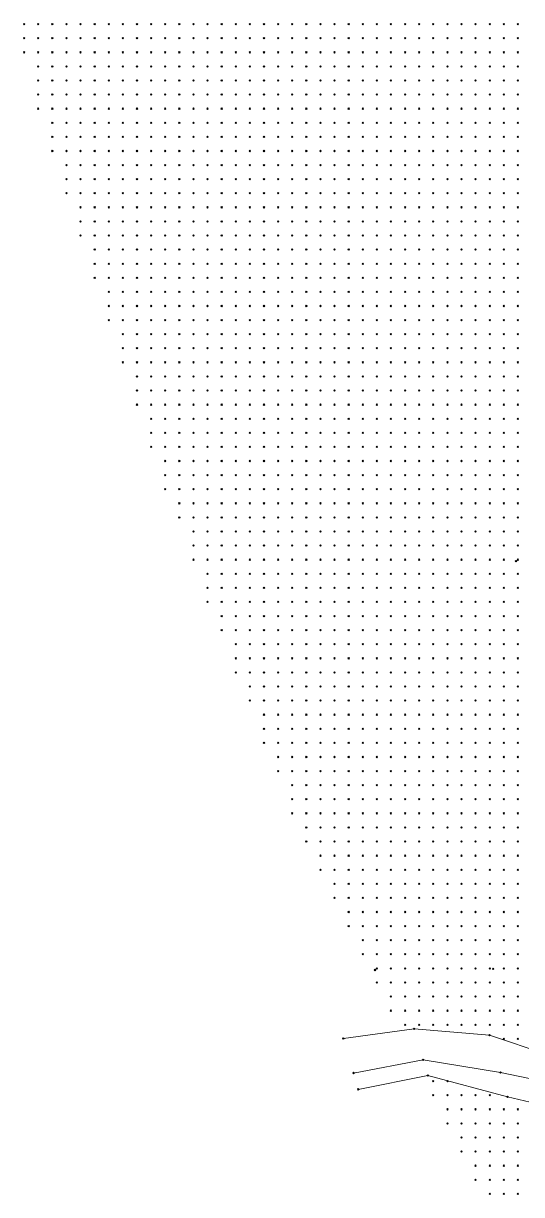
# Model space of a CAD drawing. Header units: metres. Extents: x 441556 to 446409, y 432338 to 461058.
# Drawn here: x 442247.8 to 442353.7, y 456341 to 456590.3 of the extents above; entities that cross this region are included whole.
import ezdxf

# ---------------------------------------------------------------- set-up
doc = ezdxf.new("R2010")
doc.units = ezdxf.units.M
doc.header["$MEASUREMENT"] = 0
doc.header["$PDMODE"] = 35
doc.header["$PDSIZE"] = 0.15
for name, color, linetype, lineweight in [('DTM-BRE-RevN_GRP_FIRUL APEI', 2, 'Continuous', 0), ('DTM-BRE-RevN_GRP_RAU', 2, 'Continuous', 0), ('DTM-NOK-RevN_LIDAR_co_lidar', 91, 'Continuous', 0), ('DTM-NOK-RevN_RTK', 32, 'Continuous', 0)]:
    doc.layers.add(name, color=color, linetype=linetype, lineweight=lineweight)

msp = doc.modelspace()

# ---------------------------------------------------------------- linework, layer by layer
at = {"layer": 'DTM-BRE-RevN_GRP_FIRUL APEI'}
for p, q in [((442332.779, 456369.701, 390.229), (442317.965, 456366.918, 392.821)), ((442349.195, 456367.016, 387.771), (442332.779, 456369.701, 390.229)), ((442365.829, 456363.589, 385.173), (442349.195, 456367.016, 387.771))]:
    msp.add_line(p, q, dxfattribs=at)
at = {"layer": 'DTM-BRE-RevN_GRP_RAU'}
for p, q in [((442330.847, 456376.299, 394.292), (442315.809, 456374.28, 399.064)), ((442346.861, 456374.989, 391.079), (442330.847, 456376.299, 394.292)), ((442364.199, 456369.156, 386.59), (442346.861, 456374.989, 391.079)), ((442333.745, 456366.402, 391.292), (442318.984, 456363.436, 393.764)), ((442350.708, 456361.849, 389.079), (442333.745, 456366.402, 391.292)), ((442367.515, 456357.831, 387.29), (442350.708, 456361.849, 389.079))]:
    msp.add_line(p, q, dxfattribs=at)
at = {"layer": 'DTM-NOK-RevN_LIDAR_co_lidar'}
for p in [(442247.946, 456590.142, 420.293), (442250.945, 456590.142, 418.717), (442253.945, 456590.142, 416.986), (442256.944, 456590.142, 415.257), (442259.944, 456590.142, 413.689), (442262.943, 456590.142, 412.042), (442265.942, 456590.142, 410.465), (442268.942, 456590.142, 409.247), (442271.941, 456590.142, 407.585), (442274.94, 456590.142, 405.687), (442277.94, 456590.142, 404.258), (442280.939, 456590.142, 401.821), (442283.938, 456590.142, 399.623), (442286.938, 456590.142, 397.637), (442289.937, 456590.142, 395.467), (442292.936, 456590.142, 393.66), (442295.936, 456590.142, 391.267), (442298.935, 456590.142, 389.256), (442301.934, 456590.142, 387.304), (442304.934, 456590.142, 385.671), (442307.933, 456590.142, 384.248), (442310.932, 456590.142, 382.79), (442313.932, 456590.142, 381.371), (442316.931, 456590.142, 379.937), (442319.93, 456590.142, 378.548), (442322.93, 456590.142, 377.403), (442325.929, 456590.142, 376.371), (442328.928, 456590.142, 375.349), (442331.928, 456590.142, 374.321), (442334.927, 456590.142, 373.393), (442337.926, 456590.142, 372.436), (442340.926, 456590.142, 371.539), (442343.925, 456590.142, 370.526), (442346.924, 456590.142, 369.447), (442349.924, 456590.142, 368.803), (442352.923, 456590.142, 368.186), (442247.946, 456587.142, 420.899), (442250.945, 456587.142, 419.646), (442253.945, 456587.142, 418.404), (442256.944, 456587.142, 416.995), (442259.944, 456587.142, 415.623), (442262.943, 456587.142, 414.255), (442265.942, 456587.142, 412.806), (442268.942, 456587.142, 411.198), (442271.941, 456587.142, 409.451), (442274.94, 456587.142, 407.415), (442277.94, 456587.142, 406.176), (442280.939, 456587.142, 404.192), (442283.938, 456587.142, 401.8), (442286.938, 456587.142, 399.674), (442289.937, 456587.142, 397.577), (442292.936, 456587.142, 395.438), (442295.936, 456587.142, 393.124), (442298.935, 456587.142, 390.81), (442301.934, 456587.142, 388.693), (442304.934, 456587.142, 387.094), (442307.933, 456587.142, 385.678), (442310.932, 456587.142, 384.068), (442313.932, 456587.142, 382.333), (442316.931, 456587.142, 380.482), (442319.93, 456587.142, 378.544), (442322.93, 456587.142, 376.91), (442325.929, 456587.142, 375.767), (442328.928, 456587.142, 374.87), (442331.928, 456587.142, 374.05), (442334.927, 456587.142, 373.238), (442337.926, 456587.142, 372.345), (442340.926, 456587.142, 371.417), (442343.925, 456587.142, 370.529), (442346.924, 456587.142, 369.554), (442349.924, 456587.142, 368.85), (442352.923, 456587.142, 368.237), (442247.946, 456584.143, 422.237), (442250.945, 456584.143, 421.187), (442253.945, 456584.143, 420.032), (442256.944, 456584.143, 418.6), (442259.944, 456584.143, 417.289), (442262.943, 456584.143, 415.927), (442265.942, 456584.143, 414.495), (442268.942, 456584.143, 412.496), (442271.941, 456584.143, 410.98), (442274.94, 456584.143, 409.431), (442277.94, 456584.143, 407.742), (442280.939, 456584.143, 405.791), (442283.938, 456584.143, 403.112), (442286.938, 456584.143, 401.091), (442289.937, 456584.143, 399.081), (442292.936, 456584.143, 396.785), (442295.936, 456584.143, 394.523), (442298.935, 456584.143, 392.242), (442301.934, 456584.143, 390.102), (442304.934, 456584.143, 388.351), (442307.933, 456584.143, 386.674), (442310.932, 456584.143, 384.807), (442313.932, 456584.143, 382.799), (442316.931, 456584.143, 380.741), (442319.93, 456584.143, 378.587), (442322.93, 456584.143, 376.528), (442325.929, 456584.143, 375.236), (442328.928, 456584.143, 374.493), (442331.928, 456584.143, 373.831), (442334.927, 456584.143, 373.148), (442337.926, 456584.143, 372.289), (442340.926, 456584.143, 371.428), (442343.925, 456584.143, 370.58), (442346.924, 456584.143, 369.731), (442349.924, 456584.143, 369.005), (442352.923, 456584.143, 368.344), (442250.945, 456581.144, 422.805), (442253.945, 456581.144, 421.599), (442256.944, 456581.144, 420.163), (442259.944, 456581.144, 418.829), (442262.943, 456581.144, 417.374), (442265.942, 456581.144, 415.81), (442268.942, 456581.144, 413.76), (442271.941, 456581.144, 412.297), (442274.94, 456581.144, 411.002), (442277.94, 456581.144, 408.735), (442280.939, 456581.144, 407.019), (442283.938, 456581.144, 403.837), (442286.938, 456581.144, 401.847), (442289.937, 456581.144, 399.952), (442292.936, 456581.144, 397.907), (442295.936, 456581.144, 395.629), (442298.935, 456581.144, 393.469), (442301.934, 456581.144, 391.328), (442304.934, 456581.144, 389.3), (442307.933, 456581.144, 387.377), (442310.932, 456581.144, 385.258), (442313.932, 456581.144, 382.895), (442316.931, 456581.144, 380.702), (442319.93, 456581.144, 378.595), (442322.93, 456581.144, 376.375), (442325.929, 456581.144, 374.968), (442328.928, 456581.144, 374.213), (442331.928, 456581.144, 373.622), (442334.927, 456581.144, 372.99), (442337.926, 456581.144, 372.188), (442340.926, 456581.144, 371.423), (442343.925, 456581.144, 370.681), (442346.924, 456581.144, 369.771), (442349.924, 456581.144, 369.142), (442352.923, 456581.144, 368.543), (442250.945, 456578.144, 424.275), (442253.945, 456578.144, 423.184), (442256.944, 456578.144, 421.73), (442259.944, 456578.144, 420.297), (442262.943, 456578.144, 418.918), (442265.942, 456578.144, 417.113), (442268.942, 456578.144, 415.282), (442271.941, 456578.144, 413.602), (442274.94, 456578.144, 411.974), (442277.94, 456578.144, 409.802), (442280.939, 456578.144, 408.105), (442283.938, 456578.144, 404.7), (442286.938, 456578.144, 402.596), (442289.937, 456578.144, 400.569), (442292.936, 456578.144, 398.54), (442295.936, 456578.144, 396.367), (442298.935, 456578.144, 394.116), (442301.934, 456578.144, 391.74), (442304.934, 456578.144, 389.647), (442307.933, 456578.144, 387.598), (442310.932, 456578.144, 385.268), (442313.932, 456578.144, 382.795), (442316.931, 456578.144, 380.482), (442319.93, 456578.144, 378.35), (442322.93, 456578.144, 376.366), (442325.929, 456578.144, 375.053), (442328.928, 456578.144, 374.218), (442331.928, 456578.144, 373.514), (442334.927, 456578.144, 372.82), (442337.926, 456578.144, 372.012), (442340.926, 456578.144, 371.265), (442343.925, 456578.144, 370.656), (442346.924, 456578.144, 369.853), (442349.924, 456578.144, 369.289), (442352.923, 456578.144, 368.742), (442250.945, 456575.145, 425.714), (442253.945, 456575.145, 424.613), (442256.944, 456575.145, 423.16), (442259.944, 456575.145, 421.592), (442262.943, 456575.145, 420.152), (442265.942, 456575.145, 418.305), (442268.942, 456575.145, 416.483), (442271.941, 456575.145, 414.645), (442274.94, 456575.145, 412.685), (442277.94, 456575.145, 410.677), (442280.939, 456575.145, 408.582), (442283.938, 456575.145, 405.688), (442286.938, 456575.145, 403.057), (442289.937, 456575.145, 400.934), (442292.936, 456575.145, 398.662), (442295.936, 456575.145, 396.369), (442298.935, 456575.145, 394.028), (442301.934, 456575.145, 391.621), (442304.934, 456575.145, 389.519), (442307.933, 456575.145, 387.314), (442310.932, 456575.145, 384.811), (442313.932, 456575.145, 382.342), (442316.931, 456575.145, 380.105), (442319.93, 456575.145, 378.179), (442322.93, 456575.145, 376.599), (442325.929, 456575.145, 375.404), (442328.928, 456575.145, 374.533), (442331.928, 456575.145, 373.691), (442334.927, 456575.145, 372.917), (442337.926, 456575.145, 372.082), (442340.926, 456575.145, 371.241), (442343.925, 456575.145, 370.583), (442346.924, 456575.145, 369.975), (442349.924, 456575.145, 369.515), (442352.923, 456575.145, 368.951), (442250.945, 456572.146, 427.32), (442253.945, 456572.146, 426.026), (442256.944, 456572.146, 424.594), (442259.944, 456572.146, 422.846), (442262.943, 456572.146, 420.97), (442265.942, 456572.146, 419.301), (442268.942, 456572.146, 417.242), (442271.941, 456572.146, 415.331), (442274.94, 456572.146, 412.751), (442277.94, 456572.146, 410.703), (442280.939, 456572.146, 408.595), (442283.938, 456572.146, 406.534), (442286.938, 456572.146, 402.811), (442289.937, 456572.146, 400.848), (442292.936, 456572.146, 398.42), (442295.936, 456572.146, 395.964), (442298.935, 456572.146, 393.428), (442301.934, 456572.146, 391.084), (442304.934, 456572.146, 388.869), (442307.933, 456572.146, 386.517), (442310.932, 456572.146, 384.029), (442313.932, 456572.146, 381.674), (442316.931, 456572.146, 379.832), (442319.93, 456572.146, 378.467), (442322.93, 456572.146, 377.143), (442325.929, 456572.146, 375.931), (442328.928, 456572.146, 374.966), (442331.928, 456572.146, 374.1), (442334.927, 456572.146, 373.273), (442337.926, 456572.146, 372.432), (442340.926, 456572.146, 371.558), (442343.925, 456572.146, 370.804), (442346.924, 456572.146, 370.26), (442349.924, 456572.146, 369.824), (442352.923, 456572.146, 369.216), (442253.945, 456569.146, 427.411), (442256.944, 456569.146, 425.981), (442259.944, 456569.146, 424.163), (442262.943, 456569.146, 421.964), (442265.942, 456569.146, 419.924), (442268.942, 456569.146, 417.797), (442271.941, 456569.146, 415.6), (442274.94, 456569.146, 412.666), (442277.94, 456569.146, 410.858), (442280.939, 456569.146, 408.09), (442283.938, 456569.146, 406.046), (442286.938, 456569.146, 402.72), (442289.937, 456569.146, 400.455), (442292.936, 456569.146, 398.03), (442295.936, 456569.146, 395.543), (442298.935, 456569.146, 392.861), (442301.934, 456569.146, 390.369), (442304.934, 456569.146, 388.091), (442307.933, 456569.146, 385.804), (442310.932, 456569.146, 383.525), (442313.932, 456569.146, 381.5), (442316.931, 456569.146, 379.971), (442319.93, 456569.146, 378.794), (442322.93, 456569.146, 377.641), (442325.929, 456569.146, 376.534), (442328.928, 456569.146, 375.428), (442331.928, 456569.146, 374.551), (442334.927, 456569.146, 373.623), (442337.926, 456569.146, 372.872), (442340.926, 456569.146, 372.072), (442343.925, 456569.146, 371.418), (442346.924, 456569.146, 370.934), (442349.924, 456569.146, 370.261), (442352.923, 456569.146, 369.483), (442253.945, 456566.147, 428.542), (442256.944, 456566.147, 426.821), (442259.944, 456566.147, 424.927), (442262.943, 456566.147, 422.637), (442265.942, 456566.147, 420.399), (442268.942, 456566.147, 418.024), (442271.941, 456566.147, 415.216), (442274.94, 456566.147, 412.818), (442277.94, 456566.147, 411.032), (442280.939, 456566.147, 406.635), (442283.938, 456566.147, 404.703), (442286.938, 456566.147, 402.953), (442289.937, 456566.147, 400.168), (442292.936, 456566.147, 398.156), (442295.936, 456566.147, 395.267), (442298.935, 456566.147, 392.844), (442301.934, 456566.147, 390.628), (442304.934, 456566.147, 388.447), (442307.933, 456566.147, 386.233), (442310.932, 456566.147, 383.983), (442313.932, 456566.147, 381.949), (442316.931, 456566.147, 380.279), (442319.93, 456566.147, 378.956), (442322.93, 456566.147, 377.938), (442325.929, 456566.147, 377.012), (442328.928, 456566.147, 375.877), (442331.928, 456566.147, 374.961), (442334.927, 456566.147, 373.918), (442337.926, 456566.147, 373.408), (442340.926, 456566.147, 372.565), (442343.925, 456566.147, 372.028), (442346.924, 456566.147, 371.389), (442349.924, 456566.147, 370.547), (442352.923, 456566.147, 369.657), (442253.945, 456563.148, 429.26), (442256.944, 456563.148, 427.31), (442259.944, 456563.148, 425.344), (442262.943, 456563.148, 422.845), (442265.942, 456563.148, 420.444), (442268.942, 456563.148, 417.697), (442271.941, 456563.148, 415.318), (442274.94, 456563.148, 413.123), (442277.94, 456563.148, 410.018), (442280.939, 456563.148, 407.179), (442283.938, 456563.148, 405.363), (442286.938, 456563.148, 403.78), (442289.937, 456563.148, 401.499), (442292.936, 456563.148, 399.354), (442295.936, 456563.148, 396.605), (442298.935, 456563.148, 394.314), (442301.934, 456563.148, 392.084), (442304.934, 456563.148, 389.775), (442307.933, 456563.148, 387.302), (442310.932, 456563.148, 384.876), (442313.932, 456563.148, 382.781), (442316.931, 456563.148, 380.885), (442319.93, 456563.148, 379.295), (442322.93, 456563.148, 378.277), (442325.929, 456563.148, 377.416), (442328.928, 456563.148, 376.389), (442331.928, 456563.148, 375.337), (442334.927, 456563.148, 374.428), (442337.926, 456563.148, 373.892), (442340.926, 456563.148, 373.198), (442343.925, 456563.148, 372.38), (442346.924, 456563.148, 371.434), (442349.924, 456563.148, 370.562), (442352.923, 456563.148, 369.645), (442256.944, 456560.148, 427.57), (442259.944, 456560.148, 425.353), (442262.943, 456560.148, 422.94), (442265.942, 456560.148, 420.389), (442268.942, 456560.148, 418.488), (442271.941, 456560.148, 416.773), (442274.94, 456560.148, 414.523), (442277.94, 456560.148, 411.263), (442280.939, 456560.148, 409.482), (442283.938, 456560.148, 406.921), (442286.938, 456560.148, 404.942), (442289.937, 456560.148, 402.486), (442292.936, 456560.148, 400.301), (442295.936, 456560.148, 398.008), (442298.935, 456560.148, 395.548), (442301.934, 456560.148, 393.061), (442304.934, 456560.148, 390.657), (442307.933, 456560.148, 388.101), (442310.932, 456560.148, 385.619), (442313.932, 456560.148, 383.543), (442316.931, 456560.148, 381.652), (442319.93, 456560.148, 380.003), (442322.93, 456560.148, 378.812), (442325.929, 456560.148, 377.651), (442328.928, 456560.148, 376.708), (442331.928, 456560.148, 375.735), (442334.927, 456560.148, 374.857), (442337.926, 456560.148, 374.378), (442340.926, 456560.148, 373.51), (442343.925, 456560.148, 372.561), (442346.924, 456560.148, 371.58), (442349.924, 456560.148, 370.636), (442352.923, 456560.148, 369.741), (442256.944, 456557.149, 427.656), (442259.944, 456557.149, 425.795), (442262.943, 456557.149, 423.479), (442265.942, 456557.149, 421.057), (442268.942, 456557.149, 419.347), (442271.941, 456557.149, 417.352), (442274.94, 456557.149, 415.044), (442277.94, 456557.149, 412.252), (442280.939, 456557.149, 409.979), (442283.938, 456557.149, 407.685), (442286.938, 456557.149, 405.427), (442289.937, 456557.149, 403.336), (442292.936, 456557.149, 401.403), (442295.936, 456557.149, 398.724), (442298.935, 456557.149, 396.113), (442301.934, 456557.149, 393.46), (442304.934, 456557.149, 390.61), (442307.933, 456557.149, 388.085), (442310.932, 456557.149, 385.958), (442313.932, 456557.149, 383.893), (442316.931, 456557.149, 382.065), (442319.93, 456557.149, 380.622), (442322.93, 456557.149, 379.129), (442325.929, 456557.149, 377.717), (442328.928, 456557.149, 376.899), (442331.928, 456557.149, 376.026), (442334.927, 456557.149, 375.326), (442337.926, 456557.149, 374.52), (442340.926, 456557.149, 373.713), (442343.925, 456557.149, 372.896), (442346.924, 456557.149, 372.06), (442349.924, 456557.149, 370.965), (442352.923, 456557.149, 369.962), (442256.944, 456554.15, 428.068), (442259.944, 456554.15, 425.548), (442262.943, 456554.15, 423.255), (442265.942, 456554.15, 420.923), (442268.942, 456554.15, 418.974), (442271.941, 456554.15, 416.963), (442274.94, 456554.15, 414.637), (442277.94, 456554.15, 412.011), (442280.939, 456554.15, 409.33), (442283.938, 456554.15, 408.024), (442286.938, 456554.15, 405.16), (442289.937, 456554.15, 402.858), (442292.936, 456554.15, 400.729), (442295.936, 456554.15, 398.207), (442298.935, 456554.15, 395.539), (442301.934, 456554.15, 392.758), (442304.934, 456554.15, 390.35), (442307.933, 456554.15, 388.258), (442310.932, 456554.15, 386.335), (442313.932, 456554.15, 384.202), (442316.931, 456554.15, 382.107), (442319.93, 456554.15, 380.546), (442322.93, 456554.15, 379.078), (442325.929, 456554.15, 378.083), (442328.928, 456554.15, 377.345), (442331.928, 456554.15, 376.636), (442334.927, 456554.15, 375.842), (442337.926, 456554.15, 375.034), (442340.926, 456554.15, 374.281), (442343.925, 456554.15, 373.495), (442346.924, 456554.15, 372.735), (442349.924, 456554.15, 371.522), (442352.923, 456554.15, 370.281), (442259.944, 456551.15, 425.099), (442262.943, 456551.15, 423.042), (442265.942, 456551.15, 420.829), (442268.942, 456551.15, 418.671), (442271.941, 456551.15, 416.247), (442274.94, 456551.15, 414.047), (442277.94, 456551.15, 411.704), (442280.939, 456551.15, 409.902), (442283.938, 456551.15, 407.969), (442286.938, 456551.15, 404.786), (442289.937, 456551.15, 402.125), (442292.936, 456551.15, 399.972), (442295.936, 456551.15, 398.421), (442298.935, 456551.15, 395.291), (442301.934, 456551.15, 392.819), (442304.934, 456551.15, 391.142), (442307.933, 456551.15, 389.341), (442310.932, 456551.15, 387.003), (442313.932, 456551.15, 384.506), (442316.931, 456551.15, 382.256), (442319.93, 456551.15, 380.269), (442322.93, 456551.15, 379.15), (442325.929, 456551.15, 378.871), (442328.928, 456551.15, 378.309), (442331.928, 456551.15, 377.305), (442334.927, 456551.15, 376.534), (442337.926, 456551.15, 375.696), (442340.926, 456551.15, 375.107), (442343.925, 456551.15, 374.174), (442346.924, 456551.15, 373.187), (442349.924, 456551.15, 371.93), (442352.923, 456551.15, 370.429), (442259.944, 456548.151, 424.357), (442262.943, 456548.151, 422.349), (442265.942, 456548.151, 420.229), (442268.942, 456548.151, 418.438), (442271.941, 456548.151, 416.529), (442274.94, 456548.151, 414.537), (442277.94, 456548.151, 412.527), (442280.939, 456548.151, 409.638), (442283.938, 456548.151, 407.293), (442286.938, 456548.151, 404.788), (442289.937, 456548.151, 402.758), (442292.936, 456548.151, 400.581), (442295.936, 456548.151, 398.697), (442298.935, 456548.151, 395.953), (442301.934, 456548.151, 393.592), (442304.934, 456548.151, 391.55), (442307.933, 456548.151, 389.054), (442310.932, 456548.151, 386.698), (442313.932, 456548.151, 384.532), (442316.931, 456548.151, 382.165), (442319.93, 456548.151, 380.45), (442322.93, 456548.151, 379.972), (442325.929, 456548.151, 379.803), (442328.928, 456548.151, 378.908), (442331.928, 456548.151, 378.047), (442334.927, 456548.151, 377.41), (442337.926, 456548.151, 376.424), (442340.926, 456548.151, 375.454), (442343.925, 456548.151, 374.37), (442346.924, 456548.151, 373.227), (442349.924, 456548.151, 371.629), (442352.923, 456548.151, 370.207), (442259.944, 456545.152, 423.123), (442262.943, 456545.152, 421.298), (442265.942, 456545.152, 419.437), (442268.942, 456545.152, 417.607), (442271.941, 456545.152, 415.562), (442274.94, 456545.152, 413.848), (442277.94, 456545.152, 412.299), (442280.939, 456545.152, 409.223), (442283.938, 456545.152, 407.001), (442286.938, 456545.152, 404.335), (442289.937, 456545.152, 402.073), (442292.936, 456545.152, 400.303), (442295.936, 456545.152, 397.742), (442298.935, 456545.152, 395.743), (442301.934, 456545.152, 393.842), (442304.934, 456545.152, 391.901), (442307.933, 456545.152, 389.459), (442310.932, 456545.152, 386.709), (442313.932, 456545.152, 384.185), (442316.931, 456545.152, 382.367), (442319.93, 456545.152, 381.667), (442322.93, 456545.152, 381.282), (442325.929, 456545.152, 380.481), (442328.928, 456545.152, 379.709), (442331.928, 456545.152, 378.75), (442334.927, 456545.152, 377.739), (442337.926, 456545.152, 376.575), (442340.926, 456545.152, 375.194), (442343.925, 456545.152, 373.981), (442346.924, 456545.152, 372.759), (442349.924, 456545.152, 371.52), (442352.923, 456545.152, 370.084), (442262.943, 456542.152, 420.251), (442265.942, 456542.152, 418.423), (442268.942, 456542.152, 416.543), (442271.941, 456542.152, 414.21), (442274.94, 456542.152, 412.377), (442277.94, 456542.152, 410.743), (442280.939, 456542.152, 408.032), (442283.938, 456542.152, 405.765), (442286.938, 456542.152, 403.994), (442289.937, 456542.152, 401.158), (442292.936, 456542.152, 399.686), (442295.936, 456542.152, 396.741), (442298.935, 456542.152, 394.936), (442301.934, 456542.152, 393.355), (442304.934, 456542.152, 390.954), (442307.933, 456542.152, 388.315), (442310.932, 456542.152, 385.927), (442313.932, 456542.152, 384.076), (442316.931, 456542.152, 383.238), (442319.93, 456542.152, 383.037), (442322.93, 456542.152, 382.321), (442325.929, 456542.152, 381.105), (442328.928, 456542.152, 380.022), (442331.928, 456542.152, 378.97), (442334.927, 456542.152, 377.439), (442337.926, 456542.152, 376.14), (442340.926, 456542.152, 374.787), (442343.925, 456542.152, 373.571), (442346.924, 456542.152, 372.277), (442349.924, 456542.152, 371.111), (442352.923, 456542.152, 369.827), (442262.943, 456539.153, 418.61), (442265.942, 456539.153, 416.816), (442268.942, 456539.153, 414.838), (442271.941, 456539.153, 412.641), (442274.94, 456539.153, 410.718), (442277.94, 456539.153, 408.918), (442280.939, 456539.153, 406.572), (442283.938, 456539.153, 404.796), (442286.938, 456539.153, 402.654), (442289.937, 456539.153, 400.652), (442292.936, 456539.153, 399.259), (442295.936, 456539.153, 396.576), (442298.935, 456539.153, 394.381), (442301.934, 456539.153, 392.247), (442304.934, 456539.153, 389.685), (442307.933, 456539.153, 387.247), (442310.932, 456539.153, 385.7), (442313.932, 456539.153, 385.022), (442316.931, 456539.153, 384.6), (442319.93, 456539.153, 383.909), (442322.93, 456539.153, 382.77), (442325.929, 456539.153, 381.552), (442328.928, 456539.153, 380.212), (442331.928, 456539.153, 378.659), (442334.927, 456539.153, 377.417), (442337.926, 456539.153, 375.86), (442340.926, 456539.153, 374.585), (442343.925, 456539.153, 373.526), (442346.924, 456539.153, 372.299), (442349.924, 456539.153, 371.179), (442352.923, 456539.153, 370.087), (442262.943, 456536.154, 416.866), (442265.942, 456536.154, 414.811), (442268.942, 456536.154, 412.938), (442271.941, 456536.154, 411.084), (442274.94, 456536.154, 409.097), (442277.94, 456536.154, 407.427), (442280.939, 456536.154, 404.201), (442283.938, 456536.154, 402.967), (442286.938, 456536.154, 400.784), (442289.937, 456536.154, 398.537), (442292.936, 456536.154, 396.565), (442295.936, 456536.154, 394.341), (442298.935, 456536.154, 392.411), (442301.934, 456536.154, 390.501), (442304.934, 456536.154, 388.917), (442307.933, 456536.154, 388.21), (442310.932, 456536.154, 387.629), (442313.932, 456536.154, 386.628), (442316.931, 456536.154, 385.491), (442319.93, 456536.154, 384.289), (442322.93, 456536.154, 383.083), (442325.929, 456536.154, 381.819), (442328.928, 456536.154, 380.357), (442331.928, 456536.154, 378.911), (442334.927, 456536.154, 377.569), (442337.926, 456536.154, 376.16), (442340.926, 456536.154, 374.802), (442343.925, 456536.154, 373.396), (442346.924, 456536.154, 372.352), (442349.924, 456536.154, 371.358), (442352.923, 456536.154, 370.351), (442265.942, 456533.154, 413.246), (442268.942, 456533.154, 411.521), (442271.941, 456533.154, 409.381), (442274.94, 456533.154, 407.393), (442277.94, 456533.154, 405.772), (442280.939, 456533.154, 402.542), (442283.938, 456533.154, 400.682), (442286.938, 456533.154, 398.724), (442289.937, 456533.154, 396.583), (442292.936, 456533.154, 394.715), (442295.936, 456533.154, 393.036), (442298.935, 456533.154, 391.751), (442301.934, 456533.154, 390.868), (442304.934, 456533.154, 390.167), (442307.933, 456533.154, 389.483), (442310.932, 456533.154, 388.517), (442313.932, 456533.154, 387.279), (442316.931, 456533.154, 386.011), (442319.93, 456533.154, 384.695), (442322.93, 456533.154, 383.374), (442325.929, 456533.154, 382.06), (442328.928, 456533.154, 380.521), (442331.928, 456533.154, 379.117), (442334.927, 456533.154, 377.773), (442337.926, 456533.154, 376.39), (442340.926, 456533.154, 374.988), (442343.925, 456533.154, 373.738), (442346.924, 456533.154, 372.447), (442349.924, 456533.154, 371.412), (442352.923, 456533.154, 370.457), (442265.942, 456530.155, 411.993), (442268.942, 456530.155, 410.238), (442271.941, 456530.155, 408.239), (442274.94, 456530.155, 406.463), (442277.94, 456530.155, 404.197), (442280.939, 456530.155, 400.892), (442283.938, 456530.155, 399.289), (442286.938, 456530.155, 397.897), (442289.937, 456530.155, 396.434), (442292.936, 456530.155, 395.453), (442295.936, 456530.155, 394.624), (442298.935, 456530.155, 393.401), (442301.934, 456530.155, 392.18), (442304.934, 456530.155, 391.136), (442307.933, 456530.155, 390.091), (442310.932, 456530.155, 388.826), (442313.932, 456530.155, 387.532), (442316.931, 456530.155, 386.283), (442319.93, 456530.155, 384.907), (442322.93, 456530.155, 383.526), (442325.929, 456530.155, 382.057), (442328.928, 456530.155, 380.597), (442331.928, 456530.155, 379.188), (442334.927, 456530.155, 377.878), (442337.926, 456530.155, 376.408), (442340.926, 456530.155, 374.959), (442343.925, 456530.155, 373.752), (442346.924, 456530.155, 372.533), (442349.924, 456530.155, 371.546), (442352.923, 456530.155, 370.609), (442265.942, 456527.156, 410.966), (442268.942, 456527.156, 409.126), (442271.941, 456527.156, 407.304), (442274.94, 456527.156, 405.488), (442277.94, 456527.156, 403.222), (442280.939, 456527.156, 401.404), (442283.938, 456527.156, 400.142), (442286.938, 456527.156, 399.15), (442289.937, 456527.156, 397.987), (442292.936, 456527.156, 396.963), (442295.936, 456527.156, 395.792), (442298.935, 456527.156, 394.378), (442301.934, 456527.156, 392.891), (442304.934, 456527.156, 391.594), (442307.933, 456527.156, 390.467), (442310.932, 456527.156, 389.059), (442313.932, 456527.156, 387.526), (442316.931, 456527.156, 386.216), (442319.93, 456527.156, 384.914), (442322.93, 456527.156, 383.562), (442325.929, 456527.156, 382.13), (442328.928, 456527.156, 380.632), (442331.928, 456527.156, 379.315), (442334.927, 456527.156, 377.887), (442337.926, 456527.156, 376.733), (442340.926, 456527.156, 375.119), (442343.925, 456527.156, 374.011), (442346.924, 456527.156, 372.638), (442349.924, 456527.156, 371.547), (442352.923, 456527.156, 370.527), (442268.942, 456524.156, 408.376), (442271.941, 456524.156, 406.77), (442274.94, 456524.156, 405.286), (442277.94, 456524.156, 403.935), (442280.939, 456524.156, 403.029), (442283.938, 456524.156, 401.498), (442286.938, 456524.156, 400.212), (442289.937, 456524.156, 398.932), (442292.936, 456524.156, 397.561), (442295.936, 456524.156, 396.178), (442298.935, 456524.156, 394.844), (442301.934, 456524.156, 393.397), (442304.934, 456524.156, 392.011), (442307.933, 456524.156, 390.647), (442310.932, 456524.156, 389.049), (442313.932, 456524.156, 387.503), (442316.931, 456524.156, 386.245), (442319.93, 456524.156, 384.961), (442322.93, 456524.156, 383.578), (442325.929, 456524.156, 382.242), (442328.928, 456524.156, 381.005), (442331.928, 456524.156, 379.724), (442334.927, 456524.156, 378.155), (442337.926, 456524.156, 377.058), (442340.926, 456524.156, 374.762), (442343.925, 456524.156, 373.819), (442346.924, 456524.156, 372.639), (442349.924, 456524.156, 371.57), (442352.923, 456524.156, 370.46), (442268.942, 456521.157, 408.638), (442271.941, 456521.157, 407.322), (442274.94, 456521.157, 406.048), (442277.94, 456521.157, 404.948), (442280.939, 456521.157, 403.83), (442283.938, 456521.157, 402.321), (442286.938, 456521.157, 400.769), (442289.937, 456521.157, 399.37), (442292.936, 456521.157, 397.922), (442295.936, 456521.157, 396.479), (442298.935, 456521.157, 395.158), (442301.934, 456521.157, 393.732), (442304.934, 456521.157, 392.207), (442307.933, 456521.157, 390.705), (442310.932, 456521.157, 389.131), (442313.932, 456521.157, 387.615), (442316.931, 456521.157, 386.305), (442319.93, 456521.157, 384.931), (442322.93, 456521.157, 383.481), (442325.929, 456521.157, 382.25), (442328.928, 456521.157, 380.986), (442331.928, 456521.157, 379.736), (442334.927, 456521.157, 378.422), (442337.926, 456521.157, 377.21), (442340.926, 456521.157, 374.473), (442343.925, 456521.157, 373.511), (442346.924, 456521.157, 372.522), (442349.924, 456521.157, 371.533), (442352.923, 456521.157, 370.406), (442268.942, 456518.158, 409.472), (442271.941, 456518.158, 408.33), (442274.94, 456518.158, 407.285), (442277.94, 456518.158, 406.126), (442280.939, 456518.158, 404.746), (442283.938, 456518.158, 403.184), (442286.938, 456518.158, 401.501), (442289.937, 456518.158, 399.999), (442292.936, 456518.158, 398.387), (442295.936, 456518.158, 396.848), (442298.935, 456518.158, 395.544), (442301.934, 456518.158, 393.972), (442304.934, 456518.158, 392.358), (442307.933, 456518.158, 391.019), (442310.932, 456518.158, 389.601), (442313.932, 456518.158, 388.01), (442316.931, 456518.158, 386.532), (442319.93, 456518.158, 384.904), (442322.93, 456518.158, 383.136), (442325.929, 456518.158, 381.846), (442328.928, 456518.158, 380.443), (442331.928, 456518.158, 379.369), (442334.927, 456518.158, 378.005), (442337.926, 456518.158, 376.717), (442340.926, 456518.158, 374.667), (442343.925, 456518.158, 373.626), (442346.924, 456518.158, 372.532), (442349.924, 456518.158, 371.42), (442352.923, 456518.158, 370.481), (442271.941, 456515.158, 409.496), (442274.94, 456515.158, 408.638), (442277.94, 456515.158, 407.568), (442280.939, 456515.158, 405.987), (442283.938, 456515.158, 404.165), (442286.938, 456515.158, 402.375), (442289.937, 456515.158, 400.642), (442292.936, 456515.158, 398.88), (442295.936, 456515.158, 397.308), (442298.935, 456515.158, 395.976), (442301.934, 456515.158, 394.469), (442304.934, 456515.158, 392.933), (442307.933, 456515.158, 391.591), (442310.932, 456515.158, 390.248), (442313.932, 456515.158, 388.738), (442316.931, 456515.158, 387.047), (442319.93, 456515.158, 385.151), (442322.93, 456515.158, 383.202), (442325.929, 456515.158, 381.388), (442328.928, 456515.158, 379.749), (442331.928, 456515.158, 378.557), (442334.927, 456515.158, 377.16), (442337.926, 456515.158, 375.964), (442340.926, 456515.158, 374.616), (442343.925, 456515.158, 373.488), (442346.924, 456515.158, 372.359), (442349.924, 456515.158, 371.27), (442352.923, 456515.158, 370.558), (442271.941, 456512.159, 411.036), (442274.94, 456512.159, 409.99), (442277.94, 456512.159, 408.83), (442280.939, 456512.159, 406.762), (442283.938, 456512.159, 404.979), (442286.938, 456512.159, 402.833), (442289.937, 456512.159, 400.954), (442292.936, 456512.159, 399.273), (442295.936, 456512.159, 397.861), (442298.935, 456512.159, 396.701), (442301.934, 456512.159, 395.386), (442304.934, 456512.159, 394.073), (442307.933, 456512.159, 392.724), (442310.932, 456512.159, 391.247), (442313.932, 456512.159, 389.688), (442316.931, 456512.159, 387.926), (442319.93, 456512.159, 385.977), (442322.93, 456512.159, 383.863), (442325.929, 456512.159, 381.449), (442328.928, 456512.159, 379.454), (442331.928, 456512.159, 377.764), (442334.927, 456512.159, 376.59), (442337.926, 456512.159, 375.443), (442340.926, 456512.159, 374.132), (442343.925, 456512.159, 373.068), (442346.924, 456512.159, 371.994), (442349.924, 456512.159, 371.045), (442352.923, 456512.159, 370.382), (442271.941, 456509.16, 412.657), (442274.94, 456509.16, 411.21), (442277.94, 456509.16, 409.688), (442280.939, 456509.16, 407.333), (442283.938, 456509.16, 405.418), (442286.938, 456509.16, 403.3), (442289.937, 456509.16, 401.553), (442292.936, 456509.16, 400.008), (442295.936, 456509.16, 398.941), (442298.935, 456509.16, 398.076), (442301.934, 456509.16, 396.8), (442304.934, 456509.16, 395.513), (442307.933, 456509.16, 394.242), (442310.932, 456509.16, 392.657), (442313.932, 456509.16, 390.832), (442316.931, 456509.16, 388.964), (442319.93, 456509.16, 386.912), (442322.93, 456509.16, 384.524), (442325.929, 456509.16, 382.096), (442328.928, 456509.16, 379.811), (442331.928, 456509.16, 377.763), (442334.927, 456509.16, 376.472), (442337.926, 456509.16, 375.168), (442340.926, 456509.16, 373.818), (442343.925, 456509.16, 372.71), (442346.924, 456509.16, 371.636), (442349.924, 456509.16, 370.694), (442352.923, 456509.16, 369.938), (442274.94, 456506.16, 411.985), (442277.94, 456506.16, 410.016), (442280.939, 456506.16, 408.032), (442283.938, 456506.16, 406.226), (442286.938, 456506.16, 404.846), (442289.937, 456506.16, 403.367), (442292.936, 456506.16, 401.777), (442295.936, 456506.16, 400.79), (442298.935, 456506.16, 399.882), (442301.934, 456506.16, 398.697), (442304.934, 456506.16, 397.339), (442307.933, 456506.16, 395.886), (442310.932, 456506.16, 394.205), (442313.932, 456506.16, 392.164), (442316.931, 456506.16, 389.877), (442319.93, 456506.16, 387.527), (442322.93, 456506.16, 385.178), (442325.929, 456506.16, 382.876), (442328.928, 456506.16, 380.572), (442331.928, 456506.16, 378.505), (442334.927, 456506.16, 376.712), (442337.926, 456506.16, 375.143), (442340.926, 456506.16, 373.68), (442343.925, 456506.16, 372.278), (442346.924, 456506.16, 371.127), (442349.924, 456506.16, 370.241), (442352.923, 456506.16, 369.478), (442274.94, 456503.161, 412.345), (442277.94, 456503.161, 410.462), (442280.939, 456503.161, 409.161), (442283.938, 456503.161, 408.405), (442286.938, 456503.161, 407.363), (442289.937, 456503.161, 405.986), (442292.936, 456503.161, 404.282), (442295.936, 456503.161, 402.953), (442298.935, 456503.161, 401.877), (442301.934, 456503.161, 400.727), (442304.934, 456503.161, 399.52), (442307.933, 456503.161, 397.904), (442310.932, 456503.161, 395.85), (442313.932, 456503.161, 393.484), (442316.931, 456503.161, 390.814), (442319.93, 456503.161, 388.283), (442322.93, 456503.161, 385.99), (442325.929, 456503.161, 383.472), (442328.928, 456503.161, 381.362), (442331.928, 456503.161, 379.304), (442334.927, 456503.161, 377.155), (442337.926, 456503.161, 375.262), (442340.926, 456503.161, 373.49), (442343.925, 456503.161, 372.03), (442346.924, 456503.161, 370.682), (442349.924, 456503.161, 369.739), (442352.923, 456503.161, 369.185), (442274.94, 456500.161, 413.092), (442277.94, 456500.161, 411.948), (442280.939, 456500.161, 411.375), (442283.938, 456500.161, 410.874), (442286.938, 456500.161, 410.088), (442289.937, 456500.161, 408.493), (442292.936, 456500.161, 406.959), (442295.936, 456500.161, 405.393), (442298.935, 456500.161, 404.125), (442301.934, 456500.161, 402.658), (442304.934, 456500.161, 401.168), (442307.933, 456500.161, 399.415), (442310.932, 456500.161, 397.119), (442313.932, 456500.161, 394.468), (442316.931, 456500.161, 391.646), (442319.93, 456500.161, 389.036), (442322.93, 456500.161, 386.766), (442325.929, 456500.161, 384.242), (442328.928, 456500.161, 381.797), (442331.928, 456500.161, 379.389), (442334.927, 456500.161, 377.464), (442337.926, 456500.161, 375.536), (442340.926, 456500.161, 373.587), (442343.925, 456500.161, 371.951), (442346.924, 456500.161, 370.539), (442349.924, 456500.161, 369.379), (442352.923, 456500.161, 368.883), (442277.94, 456497.162, 414.077), (442280.939, 456497.162, 413.923), (442283.938, 456497.162, 413.336), (442286.938, 456497.162, 412.397), (442289.937, 456497.162, 410.829), (442292.936, 456497.162, 409.366), (442295.936, 456497.162, 407.797), (442298.935, 456497.162, 406.593), (442301.934, 456497.162, 404.773), (442304.934, 456497.162, 402.82), (442307.933, 456497.162, 400.798), (442310.932, 456497.162, 398.029), (442313.932, 456497.162, 395.064), (442316.931, 456497.162, 392.354), (442319.93, 456497.162, 389.87), (442322.93, 456497.162, 387.765), (442325.929, 456497.162, 385.059), (442328.928, 456497.162, 382.326), (442331.928, 456497.162, 379.559), (442334.927, 456497.162, 377.539), (442337.926, 456497.162, 375.668), (442340.926, 456497.162, 373.739), (442343.925, 456497.162, 372.038), (442346.924, 456497.162, 370.675), (442349.924, 456497.162, 369.552), (442352.923, 456497.162, 368.789), (442277.94, 456494.163, 416.643), (442280.939, 456494.163, 416.427), (442283.938, 456494.163, 415.659), (442286.938, 456494.163, 414.575), (442289.937, 456494.163, 413.226), (442292.936, 456494.163, 411.683), (442295.936, 456494.163, 409.83), (442298.935, 456494.163, 408.318), (442301.934, 456494.163, 406.828), (442304.934, 456494.163, 404.481), (442307.933, 456494.163, 401.988), (442310.932, 456494.163, 399.056), (442313.932, 456494.163, 395.84), (442316.931, 456494.163, 393.135), (442319.93, 456494.163, 390.631), (442322.93, 456494.163, 388.352), (442325.929, 456494.163, 385.849), (442328.928, 456494.163, 382.621), (442331.928, 456494.163, 380.098), (442334.927, 456494.163, 377.705), (442337.926, 456494.163, 375.804), (442340.926, 456494.163, 373.888), (442343.925, 456494.163, 372.303), (442346.924, 456494.163, 371.142), (442349.924, 456494.163, 369.729), (442352.923, 456494.163, 368.843), (442277.94, 456491.163, 419.491), (442280.939, 456491.163, 418.857), (442283.938, 456491.163, 417.805), (442286.938, 456491.163, 416.642), (442289.937, 456491.163, 415.251), (442292.936, 456491.163, 413.074), (442295.936, 456491.163, 411.153), (442298.935, 456491.163, 409.48), (442301.934, 456491.163, 407.861), (442304.934, 456491.163, 404.847), (442307.933, 456491.163, 402.168), (442310.932, 456491.163, 399.8), (442313.932, 456491.163, 396.514), (442316.931, 456491.163, 393.481), (442319.93, 456491.163, 391.074), (442322.93, 456491.163, 388.294), (442325.929, 456491.163, 385.49), (442328.928, 456491.163, 382.637), (442331.928, 456491.163, 380.201), (442334.927, 456491.163, 377.879), (442337.926, 456491.163, 375.942), (442340.926, 456491.163, 374.294), (442343.925, 456491.163, 372.982), (442346.924, 456491.163, 371.758), (442349.924, 456491.163, 370.2), (442352.923, 456491.163, 369.31), (442280.939, 456488.164, 421.509), (442283.938, 456488.164, 419.869), (442286.938, 456488.164, 418.374), (442289.937, 456488.164, 416.977), (442292.936, 456488.164, 414.905), (442295.936, 456488.164, 412.701), (442298.935, 456488.164, 410.342), (442301.934, 456488.164, 407.914), (442304.934, 456488.164, 404.787), (442307.933, 456488.164, 402.165), (442310.932, 456488.164, 399.682), (442313.932, 456488.164, 396.751), (442316.931, 456488.164, 393.789), (442319.93, 456488.164, 390.662), (442322.93, 456488.164, 387.804), (442325.929, 456488.164, 385.295), (442328.928, 456488.164, 382.74), (442331.928, 456488.164, 380.339), (442334.927, 456488.164, 377.94), (442337.926, 456488.164, 375.903), (442340.926, 456488.164, 374.273), (442343.925, 456488.164, 373.437), (442346.924, 456488.164, 372.259), (442349.924, 456488.164, 370.995), (442352.923, 456488.164, 369.95), (442280.939, 456485.165, 423.472), (442283.938, 456485.165, 421.883), (442286.938, 456485.165, 419.914), (442289.937, 456485.165, 417.864), (442292.936, 456485.165, 415.832), (442295.936, 456485.165, 413.303), (442298.935, 456485.165, 410.589), (442301.934, 456485.165, 408.156), (442304.934, 456485.165, 405.285), (442307.933, 456485.165, 402.064), (442310.932, 456485.165, 399.08), (442313.932, 456485.165, 396.838), (442316.931, 456485.165, 394.238), (442319.93, 456485.165, 390.746), (442322.93, 456485.165, 388.031), (442325.929, 456485.165, 385.433), (442328.928, 456485.165, 383.068), (442331.928, 456485.165, 380.648), (442334.927, 456485.165, 378.101), (442337.926, 456485.165, 375.926), (442340.926, 456485.165, 374.429), (442343.925, 456485.165, 373.4), (442346.924, 456485.165, 372.399), (442349.924, 456485.165, 371.654), (442352.923, 456485.165, 370.83), (442283.938, 456482.165, 422.92), (442286.938, 456482.165, 420.763), (442289.937, 456482.165, 418.223), (442292.936, 456482.165, 415.673), (442295.936, 456482.165, 413.5), (442298.935, 456482.165, 410.629), (442301.934, 456482.165, 407.811), (442304.934, 456482.165, 404.889), (442307.933, 456482.165, 402.036), (442310.932, 456482.165, 399.422), (442313.932, 456482.165, 396.535), (442316.931, 456482.165, 394.025), (442319.93, 456482.165, 391.725), (442322.93, 456482.165, 388.34), (442325.929, 456482.165, 385.677), (442328.928, 456482.165, 383.306), (442331.928, 456482.165, 380.613), (442334.927, 456482.165, 378.367), (442337.926, 456482.165, 376.392), (442340.926, 456482.165, 375.001), (442343.925, 456482.165, 373.707), (442346.924, 456482.165, 372.673), (442349.924, 456482.165, 371.577), (442352.923, 456482.165, 370.672), (442283.938, 456479.166, 424.015), (442286.938, 456479.166, 421.631), (442289.937, 456479.166, 418.523), (442292.936, 456479.166, 415.667), (442295.936, 456479.166, 413.187), (442298.935, 456479.166, 410.934), (442301.934, 456479.166, 407.643), (442304.934, 456479.166, 404.657), (442307.933, 456479.166, 402.093), (442310.932, 456479.166, 399.407), (442313.932, 456479.166, 396.934), (442316.931, 456479.166, 394.161), (442319.93, 456479.166, 391.057), (442322.93, 456479.166, 388.545), (442325.929, 456479.166, 385.765), (442328.928, 456479.166, 383.403), (442331.928, 456479.166, 381.277), (442334.927, 456479.166, 379.278), (442337.926, 456479.166, 378.109), (442340.926, 456479.166, 375.915), (442343.925, 456479.166, 374.442), (442346.924, 456479.166, 372.707), (442349.924, 456479.166, 371.345), (442352.923, 456479.166, 370.469), (442283.938, 456476.167, 424.782), (442286.938, 456476.167, 422.284), (442289.937, 456476.167, 419.52), (442292.936, 456476.167, 416.355), (442295.936, 456476.167, 413.498), (442298.935, 456476.167, 410.909), (442301.934, 456476.167, 408.026), (442304.934, 456476.167, 405.177), (442307.933, 456476.167, 402.507), (442310.932, 456476.167, 399.903), (442313.932, 456476.167, 396.985), (442316.931, 456476.167, 393.793), (442319.93, 456476.167, 391.068), (442322.93, 456476.167, 388.859), (442325.929, 456476.167, 386.607), (442328.928, 456476.167, 384.373), (442331.928, 456476.167, 382.673), (442334.927, 456476.167, 380.783), (442337.926, 456476.167, 378.79), (442340.926, 456476.167, 376.621), (442343.925, 456476.167, 374.712), (442346.924, 456476.167, 372.641), (442349.924, 456476.167, 371.343), (442352.923, 456476.167, 370.43), (442286.938, 456473.167, 422.784), (442289.937, 456473.167, 419.861), (442292.936, 456473.167, 416.913), (442295.936, 456473.167, 414.328), (442298.935, 456473.167, 411.817), (442301.934, 456473.167, 408.845), (442304.934, 456473.167, 405.843), (442307.933, 456473.167, 402.93), (442310.932, 456473.167, 400.154), (442313.932, 456473.167, 397.531), (442316.931, 456473.167, 394.759), (442319.93, 456473.167, 391.983), (442322.93, 456473.167, 389.615), (442325.929, 456473.167, 387.44), (442328.928, 456473.167, 385.438), (442331.928, 456473.167, 383.638), (442334.927, 456473.167, 381.592), (442337.926, 456473.167, 379.163), (442340.926, 456473.167, 376.961), (442343.925, 456473.167, 374.512), (442346.924, 456473.167, 372.453), (442349.924, 456473.167, 371.307), (442352.923, 456473.167, 370.411), (442286.938, 456470.168, 423.687), (442289.937, 456470.168, 420.528), (442292.936, 456470.168, 417.712), (442295.936, 456470.168, 415.015), (442298.935, 456470.168, 412.2), (442301.934, 456470.168, 409.228), (442304.934, 456470.168, 406.426), (442307.933, 456470.168, 403.869), (442310.932, 456470.168, 401.23), (442313.932, 456470.168, 398.373), (442316.931, 456470.168, 395.56), (442319.93, 456470.168, 393.029), (442322.93, 456470.168, 390.797), (442325.929, 456470.168, 388.864), (442328.928, 456470.168, 386.954), (442331.928, 456470.168, 384.706), (442334.927, 456470.168, 382.35), (442337.926, 456470.168, 379.895), (442340.926, 456470.168, 377.561), (442343.925, 456470.168, 374.655), (442346.924, 456470.168, 372.589), (442349.924, 456470.168, 371.287), (442352.923, 456470.168, 370.575), (442286.938, 456467.169, 424.249), (442289.937, 456467.169, 421.754), (442292.936, 456467.169, 418.629), (442295.936, 456467.169, 416.133), (442298.935, 456467.169, 413.157), (442301.934, 456467.169, 410.144), (442304.934, 456467.169, 407.352), (442307.933, 456467.169, 404.822), (442310.932, 456467.169, 401.895), (442313.932, 456467.169, 399.096), (442316.931, 456467.169, 396.829), (442319.93, 456467.169, 394.427), (442322.93, 456467.169, 392.234), (442325.929, 456467.169, 390.087), (442328.928, 456467.169, 388.127), (442331.928, 456467.169, 385.283), (442334.927, 456467.169, 383.062), (442337.926, 456467.169, 380.643), (442340.926, 456467.169, 378.153), (442343.925, 456467.169, 375.288), (442346.924, 456467.169, 373.008), (442349.924, 456467.169, 371.426), (442352.923, 456467.169, 370.656), (442289.937, 456464.169, 422.033), (442292.936, 456464.169, 418.859), (442295.936, 456464.169, 416.687), (442298.935, 456464.169, 413.966), (442301.934, 456464.169, 411.133), (442304.934, 456464.169, 408.181), (442307.933, 456464.169, 405.583), (442310.932, 456464.169, 403.217), (442313.932, 456464.169, 400.551), (442316.931, 456464.169, 398.028), (442319.93, 456464.169, 395.921), (442322.93, 456464.169, 393.682), (442325.929, 456464.169, 391.319), (442328.928, 456464.169, 389.119), (442331.928, 456464.169, 386.274), (442334.927, 456464.169, 383.766), (442337.926, 456464.169, 381.097), (442340.926, 456464.169, 378.822), (442343.925, 456464.169, 375.841), (442346.924, 456464.169, 373.763), (442349.924, 456464.169, 371.953), (442352.923, 456464.169, 371.042), (442289.937, 456461.17, 422.885), (442292.936, 456461.17, 419.715), (442295.936, 456461.17, 418.065), (442298.935, 456461.17, 416.027), (442301.934, 456461.17, 412.5), (442304.934, 456461.17, 409.025), (442307.933, 456461.17, 406.476), (442310.932, 456461.17, 404.249), (442313.932, 456461.17, 401.77), (442316.931, 456461.17, 399.524), (442319.93, 456461.17, 397.727), (442322.93, 456461.17, 395.45), (442325.929, 456461.17, 392.748), (442328.928, 456461.17, 390.179), (442331.928, 456461.17, 387.264), (442334.927, 456461.17, 384.549), (442337.926, 456461.17, 381.889), (442340.926, 456461.17, 379.533), (442343.925, 456461.17, 376.82), (442346.924, 456461.17, 374.337), (442349.924, 456461.17, 372.607), (442352.923, 456461.17, 371.741), (442292.936, 456458.171, 420.85), (442295.936, 456458.171, 418.539), (442298.935, 456458.171, 416.697), (442301.934, 456458.171, 413.359), (442304.934, 456458.171, 410.367), (442307.933, 456458.171, 408.091), (442310.932, 456458.171, 405.678), (442313.932, 456458.171, 403.251), (442316.931, 456458.171, 401.142), (442319.93, 456458.171, 399.014), (442322.93, 456458.171, 396.378), (442325.929, 456458.171, 393.724), (442328.928, 456458.171, 390.839), (442331.928, 456458.171, 387.964), (442334.927, 456458.171, 385.122), (442337.926, 456458.171, 382.695), (442340.926, 456458.171, 380.051), (442343.925, 456458.171, 377.714), (442346.924, 456458.171, 374.921), (442349.924, 456458.171, 373.171), (442352.923, 456458.171, 372.281), (442292.936, 456455.171, 421.966), (442295.936, 456455.171, 419.319), (442298.935, 456455.171, 416.937), (442301.934, 456455.171, 414.114), (442304.934, 456455.171, 411.578), (442307.933, 456455.171, 409.377), (442310.932, 456455.171, 407.056), (442313.932, 456455.171, 404.693), (442316.931, 456455.171, 402.335), (442319.93, 456455.171, 399.895), (442322.93, 456455.171, 397.223), (442325.929, 456455.171, 394.181), (442328.928, 456455.171, 391.339), (442331.928, 456455.171, 388.708), (442334.927, 456455.171, 385.791), (442337.926, 456455.171, 383.281), (442340.926, 456455.171, 380.635), (442343.925, 456455.171, 378.503), (442346.924, 456455.171, 376.061), (442349.924, 456455.171, 373.742), (442352.923, 456455.171, 372.746), (442292.936, 456452.172, 422.723), (442295.936, 456452.172, 420.146), (442298.935, 456452.172, 417.513), (442301.934, 456452.172, 414.956), (442304.934, 456452.172, 412.491), (442307.933, 456452.172, 410.235), (442310.932, 456452.172, 407.885), (442313.932, 456452.172, 405.406), (442316.931, 456452.172, 402.813), (442319.93, 456452.172, 400.131), (442322.93, 456452.172, 397.458), (442325.929, 456452.172, 394.248), (442328.928, 456452.172, 391.465), (442331.928, 456452.172, 388.793), (442334.927, 456452.172, 386.278), (442337.926, 456452.172, 383.754), (442340.926, 456452.172, 381.167), (442343.925, 456452.172, 378.958), (442346.924, 456452.172, 377.085), (442349.924, 456452.172, 374.454), (442352.923, 456452.172, 373.452), (442295.936, 456449.173, 420.503), (442298.935, 456449.173, 418.008), (442301.934, 456449.173, 415.624), (442304.934, 456449.173, 413.193), (442307.933, 456449.173, 410.812), (442310.932, 456449.173, 408.309), (442313.932, 456449.173, 405.644), (442316.931, 456449.173, 402.863), (442319.93, 456449.173, 400.073), (442322.93, 456449.173, 397.382), (442325.929, 456449.173, 394.336), (442328.928, 456449.173, 391.475), (442331.928, 456449.173, 388.533), (442334.927, 456449.173, 386.297), (442337.926, 456449.173, 383.976), (442340.926, 456449.173, 381.501), (442343.925, 456449.173, 379.298), (442346.924, 456449.173, 377.45), (442349.924, 456449.173, 374.876), (442352.923, 456449.173, 374.07), (442295.936, 456446.173, 420.599), (442298.935, 456446.173, 418.297), (442301.934, 456446.173, 415.884), (442304.934, 456446.173, 413.457), (442307.933, 456446.173, 410.969), (442310.932, 456446.173, 408.386), (442313.932, 456446.173, 405.755), (442316.931, 456446.173, 403.029), (442319.93, 456446.173, 400.279), (442322.93, 456446.173, 397.536), (442325.929, 456446.173, 394.617), (442328.928, 456446.173, 391.657), (442331.928, 456446.173, 388.705), (442334.927, 456446.173, 386.567), (442337.926, 456446.173, 384.388), (442340.926, 456446.173, 381.821), (442343.925, 456446.173, 379.885), (442346.924, 456446.173, 377.556), (442349.924, 456446.173, 375.135), (442352.923, 456446.173, 374.47), (442298.935, 456443.174, 417.971), (442301.934, 456443.174, 415.578), (442304.934, 456443.174, 413.244), (442307.933, 456443.174, 410.849), (442310.932, 456443.174, 408.218), (442313.932, 456443.174, 405.715), (442316.931, 456443.174, 403.213), (442319.93, 456443.174, 400.45), (442322.93, 456443.174, 397.71), (442325.929, 456443.174, 394.904), (442328.928, 456443.174, 391.99), (442331.928, 456443.174, 389.177), (442334.927, 456443.174, 387.201), (442337.926, 456443.174, 384.958), (442340.926, 456443.174, 382.341), (442343.925, 456443.174, 380.206), (442346.924, 456443.174, 377.733), (442349.924, 456443.174, 375.726), (442352.923, 456443.174, 375.026), (442298.935, 456440.175, 416.865), (442301.934, 456440.175, 414.584), (442304.934, 456440.175, 412.498), (442307.933, 456440.175, 410.188), (442310.932, 456440.175, 407.74), (442313.932, 456440.175, 405.52), (442316.931, 456440.175, 403.129), (442319.93, 456440.175, 400.473), (442322.93, 456440.175, 397.892), (442325.929, 456440.175, 395.048), (442328.928, 456440.175, 392.396), (442331.928, 456440.175, 389.761), (442334.927, 456440.175, 387.48), (442337.926, 456440.175, 385.13), (442340.926, 456440.175, 382.991), (442343.925, 456440.175, 379.919), (442346.924, 456440.175, 377.862), (442349.924, 456440.175, 376.438), (442352.923, 456440.175, 375.696), (442298.935, 456437.175, 415.42), (442301.934, 456437.175, 413.075), (442304.934, 456437.175, 411.096), (442307.933, 456437.175, 408.763), (442310.932, 456437.175, 406.59), (442313.932, 456437.175, 404.786), (442316.931, 456437.175, 402.671), (442319.93, 456437.175, 400.164), (442322.93, 456437.175, 397.452), (442325.929, 456437.175, 394.812), (442328.928, 456437.175, 392.329), (442331.928, 456437.175, 390.025), (442334.927, 456437.175, 387.373), (442337.926, 456437.175, 385.195), (442340.926, 456437.175, 383.251), (442343.925, 456437.175, 379.822), (442346.924, 456437.175, 378.07), (442349.924, 456437.175, 377.025), (442352.923, 456437.175, 376.211), (442301.934, 456434.176, 411.864), (442304.934, 456434.176, 409.648), (442307.933, 456434.176, 407.497), (442310.932, 456434.176, 405.295), (442313.932, 456434.176, 403.173), (442316.931, 456434.176, 401.222), (442319.93, 456434.176, 398.997), (442322.93, 456434.176, 396.646), (442325.929, 456434.176, 394.318), (442328.928, 456434.176, 391.913), (442331.928, 456434.176, 389.594), (442334.927, 456434.176, 386.952), (442337.926, 456434.176, 384.932), (442340.926, 456434.176, 382.854), (442343.925, 456434.176, 380.5), (442346.924, 456434.176, 378.67), (442349.924, 456434.176, 377.491), (442352.923, 456434.176, 376.719), (442301.934, 456431.177, 410.506), (442304.934, 456431.177, 408.504), (442307.933, 456431.177, 406.842), (442310.932, 456431.177, 404.667), (442313.932, 456431.177, 401.81), (442316.931, 456431.177, 399.592), (442319.93, 456431.177, 397.853), (442322.93, 456431.177, 395.888), (442325.929, 456431.177, 393.657), (442328.928, 456431.177, 391.306), (442331.928, 456431.177, 389.058), (442334.927, 456431.177, 386.565), (442337.926, 456431.177, 384.717), (442340.926, 456431.177, 382.346), (442343.925, 456431.177, 380.941), (442346.924, 456431.177, 379.127), (442349.924, 456431.177, 378.103), (442352.923, 456431.177, 377.353), (442304.934, 456428.177, 406.747), (442307.933, 456428.177, 405.191), (442310.932, 456428.177, 403.486), (442313.932, 456428.177, 401.201), (442316.931, 456428.177, 398.748), (442319.93, 456428.177, 396.561), (442322.93, 456428.177, 394.54), (442325.929, 456428.177, 392.297), (442328.928, 456428.177, 390.088), (442331.928, 456428.177, 387.999), (442334.927, 456428.177, 385.905), (442337.926, 456428.177, 383.942), (442340.926, 456428.177, 382.133), (442343.925, 456428.177, 380.6), (442346.924, 456428.177, 379.529), (442349.924, 456428.177, 378.887), (442352.923, 456428.177, 377.918), (442304.934, 456425.178, 405.283), (442307.933, 456425.178, 403.193), (442310.932, 456425.178, 401.294), (442313.932, 456425.178, 399.301), (442316.931, 456425.178, 397.461), (442319.93, 456425.178, 395.559), (442322.93, 456425.178, 393.091), (442325.929, 456425.178, 390.437), (442328.928, 456425.178, 388.404), (442331.928, 456425.178, 386.433), (442334.927, 456425.178, 384.984), (442337.926, 456425.178, 383.467), (442340.926, 456425.178, 382.206), (442343.925, 456425.178, 381.11), (442346.924, 456425.178, 379.898), (442349.924, 456425.178, 379.129), (442352.923, 456425.178, 378.192), (442304.934, 456422.179, 405.03), (442307.933, 456422.179, 402.596), (442310.932, 456422.179, 400.361), (442313.932, 456422.179, 398.16), (442316.931, 456422.179, 396.043), (442319.93, 456422.179, 394.042), (442322.93, 456422.179, 392.109), (442325.929, 456422.179, 389.8), (442328.928, 456422.179, 387.934), (442331.928, 456422.179, 386.287), (442334.927, 456422.179, 384.726), (442337.926, 456422.179, 383.307), (442340.926, 456422.179, 382.071), (442343.925, 456422.179, 380.942), (442346.924, 456422.179, 380.084), (442349.924, 456422.179, 379.3), (442352.923, 456422.179, 378.424), (442307.933, 456419.179, 402.942), (442310.932, 456419.179, 400.417), (442313.932, 456419.179, 397.811), (442316.931, 456419.179, 395.674), (442319.93, 456419.179, 393.579), (442322.93, 456419.179, 391.765), (442325.929, 456419.179, 390.063), (442328.928, 456419.179, 388.354), (442331.928, 456419.179, 386.736), (442334.927, 456419.179, 384.954), (442337.926, 456419.179, 383.46), (442340.926, 456419.179, 382.014), (442343.925, 456419.179, 380.899), (442346.924, 456419.179, 380.094), (442349.924, 456419.179, 379.311), (442352.923, 456419.179, 378.574), (442307.933, 456416.18, 402.656), (442310.932, 456416.18, 400.22), (442313.932, 456416.18, 398.04), (442316.931, 456416.18, 396.164), (442319.93, 456416.18, 394.379), (442322.93, 456416.18, 392.683), (442325.929, 456416.18, 390.955), (442328.928, 456416.18, 388.869), (442331.928, 456416.18, 386.928), (442334.927, 456416.18, 384.926), (442337.926, 456416.18, 383.301), (442340.926, 456416.18, 381.99), (442343.925, 456416.18, 381.124), (442346.924, 456416.18, 380.299), (442349.924, 456416.18, 379.476), (442352.923, 456416.18, 378.698), (442310.932, 456413.181, 399.665), (442313.932, 456413.181, 398.319), (442316.931, 456413.181, 396.447), (442319.93, 456413.181, 393.754), (442322.93, 456413.181, 392.034), (442325.929, 456413.181, 390.2), (442328.928, 456413.181, 387.817), (442331.928, 456413.181, 385.432), (442334.927, 456413.181, 384.338), (442337.926, 456413.181, 383.219), (442340.926, 456413.181, 382.312), (442343.925, 456413.181, 381.594), (442346.924, 456413.181, 380.914), (442349.924, 456413.181, 380.02), (442352.923, 456413.181, 379.365), (442310.932, 456410.181, 399.162), (442313.932, 456410.181, 396.861), (442316.931, 456410.181, 394.57), (442319.93, 456410.181, 392.674), (442322.93, 456410.181, 390.964), (442325.929, 456410.181, 389.038), (442328.928, 456410.181, 387.236), (442331.928, 456410.181, 385.808), (442334.927, 456410.181, 384.928), (442337.926, 456410.181, 384.449), (442340.926, 456410.181, 383.757), (442343.925, 456410.181, 382.979), (442346.924, 456410.181, 382.019), (442349.924, 456410.181, 381.549), (442352.923, 456410.181, 381.015), (442313.932, 456407.182, 397.525), (442316.931, 456407.182, 395.23), (442319.93, 456407.182, 392.971), (442322.93, 456407.182, 390.71), (442325.929, 456407.182, 388.938), (442328.928, 456407.182, 387.755), (442331.928, 456407.182, 386.935), (442334.927, 456407.182, 386.731), (442337.926, 456407.182, 386.234), (442340.926, 456407.182, 385.535), (442343.925, 456407.182, 384.562), (442346.924, 456407.182, 383.858), (442349.924, 456407.182, 383.504), (442352.923, 456407.182, 382.918), (442313.932, 456404.183, 398.041), (442316.931, 456404.183, 395.698), (442319.93, 456404.183, 393.187), (442322.93, 456404.183, 391.2), (442325.929, 456404.183, 389.949), (442328.928, 456404.183, 389.411), (442331.928, 456404.183, 389.215), (442334.927, 456404.183, 388.738), (442337.926, 456404.183, 388.028), (442340.926, 456404.183, 387.276), (442343.925, 456404.183, 386.494), (442346.924, 456404.183, 386.128), (442349.924, 456404.183, 385.938), (442352.923, 456404.183, 385.019), (442316.931, 456401.183, 395.579), (442319.93, 456401.183, 393.424), (442322.93, 456401.183, 392.285), (442325.929, 456401.183, 391.943), (442328.928, 456401.183, 391.637), (442331.928, 456401.183, 391.323), (442334.927, 456401.183, 390.71), (442337.926, 456401.183, 390.046), (442340.926, 456401.183, 389.423), (442343.925, 456401.183, 388.982), (442346.924, 456401.183, 388.503), (442349.924, 456401.183, 388.582), (442352.923, 456401.183, 387.609), (442316.931, 456398.184, 395.755), (442319.93, 456398.184, 394.468), (442322.93, 456398.184, 394.045), (442325.929, 456398.184, 393.943), (442328.928, 456398.184, 393.448), (442331.928, 456398.184, 393.039), (442334.927, 456398.184, 392.461), (442337.926, 456398.184, 392.268), (442340.926, 456398.184, 391.787), (442343.925, 456398.184, 391.501), (442346.924, 456398.184, 391.244), (442349.924, 456398.184, 390.8), (442352.923, 456398.184, 390.024), (442319.93, 456395.184, 396.375), (442322.93, 456395.184, 396.077), (442325.929, 456395.184, 395.495), (442328.928, 456395.184, 394.936), (442331.928, 456395.184, 394.678), (442334.927, 456395.184, 394.369), (442337.926, 456395.184, 394.197), (442340.926, 456395.184, 393.468), (442343.925, 456395.184, 392.963), (442346.924, 456395.184, 393.4), (442349.924, 456395.184, 393.155), (442352.923, 456395.184, 392.418), (442319.93, 456392.185, 398.261), (442322.93, 456392.185, 397.756), (442325.929, 456392.185, 397.1), (442328.928, 456392.185, 396.574), (442331.928, 456392.185, 396.136), (442334.927, 456392.185, 395.99), (442337.926, 456392.185, 395.76), (442340.926, 456392.185, 395.45), (442343.925, 456392.185, 395.199), (442346.924, 456392.185, 395.468), (442349.924, 456392.185, 395.266), (442352.923, 456392.185, 394.635), (442322.528, 456388.845, 399.304), (442322.93, 456389.186, 398.698), (442325.929, 456389.186, 398.159), (442328.928, 456389.186, 397.606), (442331.928, 456389.186, 397.043), (442334.927, 456389.186, 396.82), (442337.926, 456389.186, 396.579), (442340.926, 456389.186, 396.462), (442343.925, 456389.186, 396.431), (442346.924, 456389.186, 396.567), (442347.635, 456389.091, 397.089), (442349.924, 456389.186, 396.237), (442352.923, 456389.186, 395.498), (442322.93, 456386.186, 398.353), (442325.929, 456386.186, 397.779), (442328.928, 456386.186, 397.189), (442331.928, 456386.186, 396.647), (442334.927, 456386.186, 396.212), (442337.926, 456386.186, 395.966), (442340.926, 456386.186, 395.661), (442343.925, 456386.186, 395.746), (442346.924, 456386.186, 395.976), (442349.924, 456386.186, 395.376), (442352.923, 456386.186, 394.361), (442325.929, 456383.187, 396.607), (442328.928, 456383.187, 395.962), (442331.928, 456383.187, 395.361), (442334.927, 456383.187, 394.83), (442337.926, 456383.187, 394.5), (442340.926, 456383.187, 394.055), (442343.925, 456383.187, 394.136), (442346.924, 456383.187, 394.099), (442349.924, 456383.187, 393.358), (442352.923, 456383.187, 392.46), (442325.929, 456380.188, 395.869), (442328.928, 456380.188, 395.168), (442331.928, 456380.188, 394.438), (442334.927, 456380.188, 393.824), (442337.926, 456380.188, 393.297), (442340.926, 456380.188, 392.786), (442343.925, 456380.188, 392.589), (442346.924, 456380.188, 392.213), (442349.924, 456380.188, 391.517), (442352.923, 456380.188, 390.795), (442328.928, 456377.188, 394.71), (442331.928, 456377.188, 393.868), (442334.927, 456377.188, 393.082), (442337.926, 456377.188, 392.632), (442340.926, 456377.188, 392.15), (442343.925, 456377.188, 391.78), (442346.924, 456377.188, 391.19), (442349.924, 456377.188, 390.44), (442352.923, 456377.188, 389.67), (442349.924, 456374.189, 389.521), (442352.923, 456374.189, 389.061), (442334.927, 456365.191, 390.986), (442337.926, 456365.191, 390.265), (442334.927, 456362.192, 391.6), (442337.926, 456362.192, 391.232), (442340.926, 456362.192, 390.606), (442343.925, 456362.192, 389.918), (442346.924, 456362.192, 389.476), (442337.926, 456359.192, 392.849), (442340.926, 456359.192, 392.307), (442343.925, 456359.192, 391.777), (442346.924, 456359.192, 391.196), (442349.924, 456359.192, 390.517), (442352.923, 456359.192, 389.774), (442337.926, 456356.193, 393.615), (442340.926, 456356.193, 393.146), (442343.925, 456356.193, 392.534), (442346.924, 456356.193, 392.031), (442349.924, 456356.193, 391.296), (442352.923, 456356.193, 390.637), (442340.926, 456353.194, 393.89), (442343.925, 456353.194, 393.066), (442346.924, 456353.194, 392.635), (442349.924, 456353.194, 392.215), (442352.923, 456353.194, 391.699), (442340.926, 456350.194, 395.022), (442343.925, 456350.194, 394.327), (442346.924, 456350.194, 393.716), (442349.924, 456350.194, 393.347), (442352.923, 456350.194, 392.889), (442343.925, 456347.195, 396.096), (442346.924, 456347.195, 395.379), (442349.924, 456347.195, 395.134), (442352.923, 456347.195, 394.446), (442343.925, 456344.196, 397.875), (442346.924, 456344.196, 397.211), (442349.924, 456344.196, 397.115), (442352.923, 456344.196, 395.932), (442346.924, 456341.196, 399.585), (442349.924, 456341.196, 399.026), (442352.923, 456341.196, 397.847)]:
    msp.add_point(p, dxfattribs=at)
at = {"layer": 'DTM-NOK-RevN_RTK'}
for p in [(442352.512, 456475.846, 370.094), (442315.809, 456374.28, 399.064), (442330.847, 456376.299, 394.292), (442346.861, 456374.989, 391.079), (442332.779, 456369.701, 390.229), (442317.965, 456366.918, 392.821), (442349.195, 456367.016, 387.771), (442333.745, 456366.402, 391.292), (442318.984, 456363.436, 393.764), (442350.708, 456361.849, 389.079)]:
    msp.add_point(p, dxfattribs=at)

doc.saveas('drawing.dxf')
